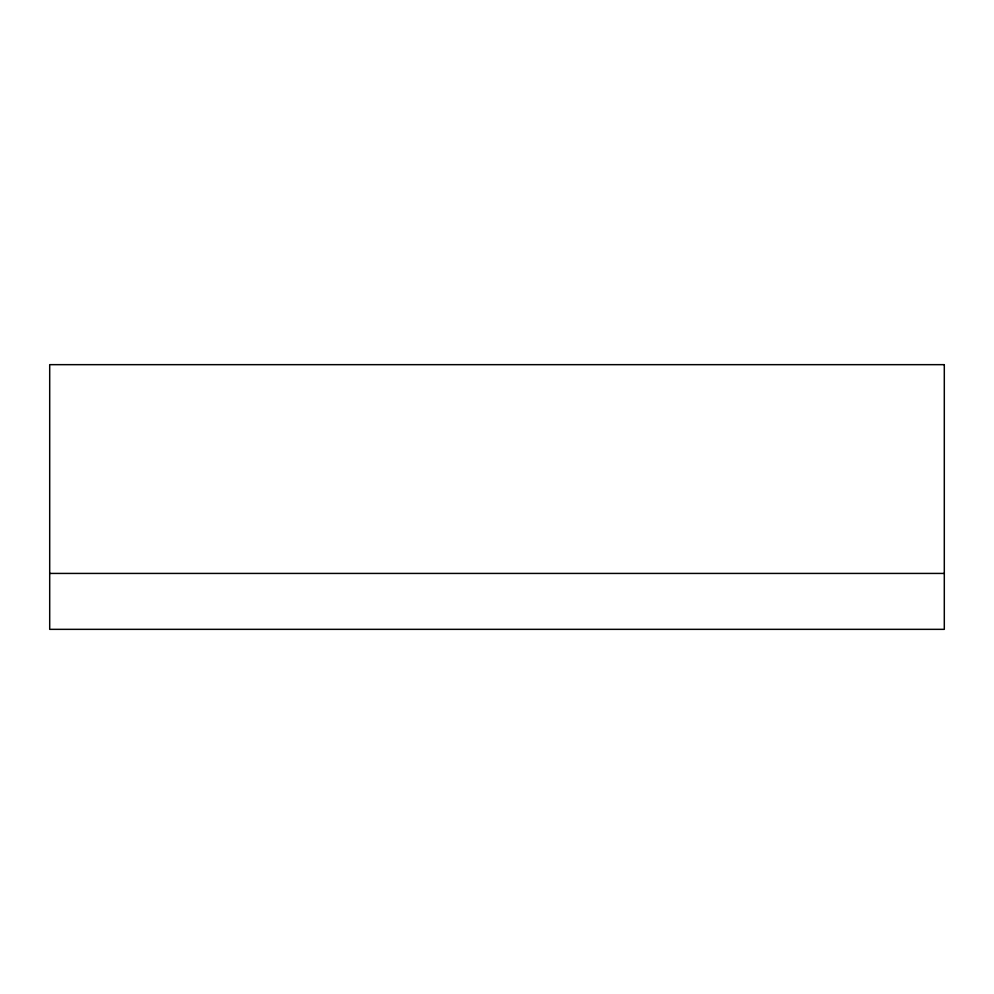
<?xml version="1.0" encoding="UTF-8"?>
<svg xmlns="http://www.w3.org/2000/svg" width="994" height="994" viewBox="0 0 994 994"><rect width="100%" height="100%" fill="white"/><g stroke="black" fill="none" stroke-linecap="round" stroke-linejoin="round"><path stroke-width="1.49" d="M49.7 573.426L944.3 573.426M944.3 364.661L49.7 364.661L49.7 629.339L944.3 629.339L944.3 364.661"/></g></svg>
